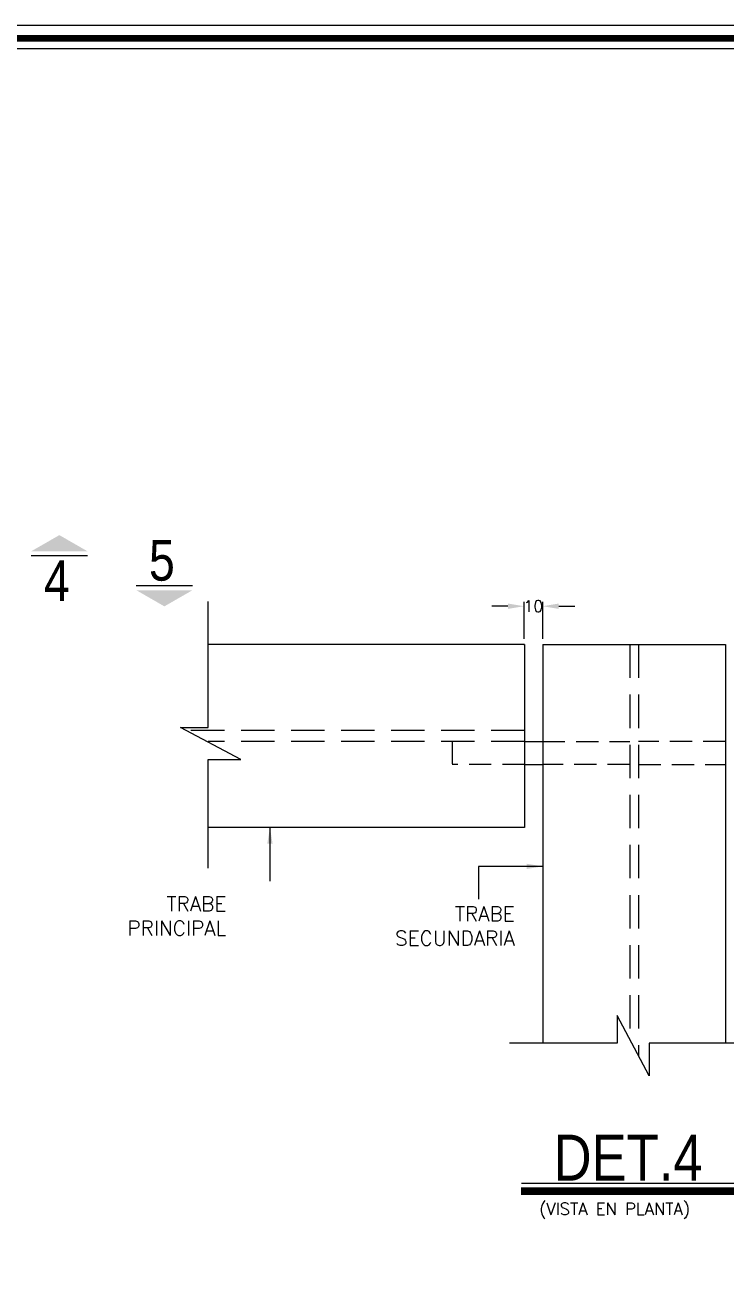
# Model space of a CAD drawing. Header units: millimetres. Extents: x -478 to -58, y -79 to 80.
# Drawn here: x -378.43 to -370.55, y 53.45 to 67.5 of the extents above; entities that cross this region are included whole.
import ezdxf

# ---------------------------------------------------------------- set-up
doc = ezdxf.new("R2010")
doc.units = ezdxf.units.MM
doc.header["$MEASUREMENT"] = 0
doc.linetypes.add('DASHED2', pattern=[0.375, 0.25, -0.125])
doc.layers.get('Defpoints').update_dxf_attribs({"color": 71})
for name, color, linetype in [('cimentacion', 2, 'Continuous'), ('L1', 1, 'Continuous'), ('texto', 5, 'Continuous')]:
    doc.layers.add(name, color=color, linetype=linetype)
doc.styles.add('GRAN', font='swissck.ttf', dxfattribs={"height": 0.3})
doc.styles.add('PEQ', font='simplex.shx', dxfattribs={"height": 0.09})
doc.styles.add('ROMANS', font='simplex.shx')
doc.dimstyles.new('STANDARD$0', dxfattribs={"dimtxt": 0.135, "dimasz": 0.095, "dimexe": 0.09, "dimexo": 0.05, "dimgap": 0.09, "dimtad": 0, "dimtih": 1, "dimtoh": 1, "dimdec": 0, "dimlfac": 100, "dimzin": 0, "dimdsep": 46, "dimtxsty": 'ROMANS', "dimcen": 0.09, "dimclrd": 1, "dimclre": 1, "dimclrt": 5, "dimadec": 0, "dimazin": 0, "dimtfac": 1, "dimtdec": 0, "dimtofl": 0, "dimtmove": 0, "dimatfit": 1, "dimfxl": 1, "dimtolj": 1, "dimtzin": 0, "dimarcsym": 0})
doc.dimstyles.new('STANDARD$7', dxfattribs={"dimtxt": 0.6, "dimasz": 0.09, "dimexe": 0.18, "dimexo": 0.0625, "dimgap": 0.09, "dimtad": 0, "dimtih": 1, "dimtoh": 1, "dimzin": 0, "dimdsep": 46, "dimtxsty": 'PEQ', "dimcen": 0.09, "dimclrd": 1, "dimclre": 1, "dimadec": 0, "dimazin": 0, "dimtfac": 1, "dimtdec": 4, "dimtofl": 0, "dimtmove": 0, "dimatfit": 1, "dimfxl": 1, "dimtolj": 1, "dimtzin": 0, "dimarcsym": 0})

# ---------------------------------------------------------------- blocks, each defined once
blk = doc.blocks.new('*D166')
at = {"layer": 'Defpoints', "color": 0}
for p in [(-372.613, 60.973), (-372.823, 60.542), (-372.613, 60.542)]:
    blk.add_point(p, dxfattribs=at)
at = {"layer": 'texto', "color": 1, "lineweight": -2}
for p, q in [((-373.003, 60.973), (-373.183, 60.973)), ((-372.823, 60.605), (-372.823, 61.023)), ((-372.613, 60.605), (-372.613, 61.023)), ((-372.433, 60.973), (-372.253, 60.973))]:
    blk.add_line(p, q, dxfattribs=at)
at = {"layer": 'texto', "color": 1}
for points in [[(-373.003, 61.003), (-373.003, 60.943), (-372.823, 60.973)], [(-372.433, 61.003), (-372.433, 60.943), (-372.613, 60.973)]]:
    blk.add_solid(points, dxfattribs=at)
at = {"layer": 'texto', "insert": (-372.718, 60.973), "char_height": 0.09, "attachment_point": 5, "style": 'PEQ'}
blk.add_mtext('\\A1;{\\H1.4444x;10}', dxfattribs=at)

msp = doc.modelspace()

# ---------------------------------------------------------------- linework, layer by layer
at = {"layer": 'cimentacion', "linetype": 'DASHED2', "ltscale": 1.5}
for p, q in [((-371.63436, 60.54221), (-371.63436, 56.10896)), ((-371.53675, 60.54221), (-371.53675, 55.92517)), ((-372.81591, 59.57724), (-376.61836, 59.57724)), ((-372.81591, 59.45319), (-376.37267, 59.45319))]:
    msp.add_line(p, q, dxfattribs=at)
at = {"layer": 'cimentacion', "linetype": 'DASHED2'}
for p, q in [((-373.62937, 59.45319), (-373.62937, 59.19491)), ((-372.61255, 59.45319), (-371.63436, 59.45319)), ((-370.55856, 59.45319), (-371.53675, 59.45319)), ((-372.81591, 59.19491), (-373.62937, 59.19491)), ((-371.63436, 59.19491), (-372.61255, 59.19491)), ((-371.53675, 59.19491), (-370.55856, 59.19491))]:
    msp.add_line(p, q, dxfattribs=at)
at = {"layer": 'L1'}
for p, q in [((-376.37267, 59.6113), (-376.37267, 61.02579)), ((-372.82324, 60.54221), (-372.81591, 60.54221)), ((-376.00377, 59.25081), (-376.68248, 59.6113)), ((-376.68248, 59.6113), (-376.37267, 59.6113)), ((-376.37267, 58.03181), (-376.37267, 59.25081)), ((-376.37267, 59.25081), (-376.00377, 59.25081)), ((-371.41633, 55.69845), (-371.77681, 56.37716)), ((-371.77681, 56.37716), (-371.77681, 56.06735)), ((-371.77681, 56.06735), (-372.98768, 56.06735)), ((-370.16445, 56.06735), (-371.41633, 56.06735)), ((-371.41633, 56.06735), (-371.41633, 55.69845))]:
    msp.add_line(p, q, dxfattribs=at)
at = {"layer": 'texto'}
for p, q in [((-377.729, 61.54046), (-378.36113, 61.54046)), ((-376.54872, 61.2021), (-377.18085, 61.2021)), ((-372.81591, 60.54221), (-376.37267, 60.54221)), ((-372.81591, 60.54221), (-372.81591, 58.48822)), ((-372.61255, 60.54221), (-372.61255, 56.06735)), ((-372.61255, 60.54221), (-370.55856, 60.54221)), ((-370.55856, 60.54221), (-370.55856, 56.06735)), ((-372.81591, 59.45319), (-372.61255, 59.45319)), ((-372.81591, 59.19491), (-372.61255, 59.19491)), ((-372.81591, 58.48822), (-376.37267, 58.48822)), ((-370.45538, 54.48879), (-372.851, 54.48879))]:
    msp.add_line(p, q, dxfattribs=at)
at = {"layer": 'texto', "color": 7}
msp.add_lwpolyline([(-391.25023, 1.65615), (-391.25023, 67.49957), (-347.75458, 67.49957), (-347.75458, 1.65615)], close=True, dxfattribs=at)
at = {"layer": 'texto', "const_width": 0.07718}
msp.add_lwpolyline([(-391.102, 66.46207), (-391.102, 2.74941, 0.41421356), (-390.21449, 1.86189), (-348.79208, 1.86189, 0.41421356), (-347.90457, 2.74941), (-347.90457, 66.46207, 0.41421356), (-348.79208, 67.34958), (-390.21449, 67.34958, 0.41421356)], format="xyb", close=True, dxfattribs=at)
at = {"layer": 'texto'}
msp.add_lwpolyline([(-390.98624, 66.46207), (-390.98624, 2.74941, 0.41421356), (-390.21449, 1.97766), (-348.79208, 1.97766, 0.41421356), (-348.02033, 2.74941), (-348.02033, 66.46207, 0.41421356), (-348.79208, 67.23382), (-390.21449, 67.23382, 0.41421356)], format="xyb", close=True, dxfattribs=at)
at = {"layer": 'texto', "const_width": 0.08694}
msp.add_lwpolyline([(-370.46415, 54.40373), (-372.8582, 54.40373)], dxfattribs=at)
at = {"layer": 'texto'}
for points in [[(-377.729, 61.58983), (-378.04506, 61.77127), (-378.36113, 61.58983)], [(-376.54872, 61.15273), (-376.86478, 60.97128), (-377.18085, 61.15273)]]:
    msp.add_solid(points, dxfattribs=at)

# ---------------------------------------------------------------- texts
at = {"layer": 'texto', "style": 'GRAN'}
for s, height, p in [('5', 0.4568, (-377.03842, 61.26045)), ('4', 0.4568, (-378.2187, 61.03064)), ('DET.4', 0.515975, (-372.49049, 54.52278))]:
    msp.add_text(s, height=height, dxfattribs=at).set_placement(p)
at = {"layer": 'texto', "char_height": 0.16524, "attachment_point": 6, "style": 'PEQ'}
for s, insert in [('\\A1;TRABE \\PPRINCIPAL', (-376.16911, 57.49424)), ('\\A1;TRABE \\PSECUNDARIA', (-372.92714, 57.38179))]:
    msp.add_mtext(s, dxfattribs=dict(at, insert=insert))
at = {"layer": 'texto', "insert": (-373.12035, 54.18289), "char_height": 0.135, "width": 2.4603267, "attachment_point": 4, "style": 'PEQ'}
msp.add_mtext('\\pi0.46747;(VISTA EN PLANTA)', dxfattribs=at)

# ---------------------------------------------------------------- dimensions: what is measured, and where the dimension line sits
at = {"layer": 'texto'}
dim = msp.add_linear_dim(base=(-372.61255, 60.97313), p1=(-372.82324, 60.54221), p2=(-372.61255, 60.54221), angle=180, text='{\\H1.4444x;10}', dimstyle='STANDARD$0', override={"dimtxt": 0.135, "dimasz": 0.18, "dimexe": 0.05, "dimexo": 0.0625, "dimgap": 0.03, "dimtxsty": 'PEQ', "dimclrt": 256}, dxfattribs=at)
dim.commit()
dim.dimension.update_dxf_attribs({"geometry": '*D166', "text_midpoint": (-372.71789, 60.97313), "dimtype": 160})

# ---------------------------------------------------------------- leaders
for points in [[(-375.67834, 58.48822), (-375.67834, 57.8871)], [(-372.61255, 58.05139), (-373.33512, 58.05139), (-373.33512, 57.68244)]]:
    msp.add_leader(points, dimstyle='STANDARD$7', override={"dimtxt": 0.135, "dimasz": 0.18, "dimexe": 0.05, "dimgap": 0.03, "dimdec": 0, "dimlfac": 100, "dimclrt": 256, "dimtdec": 0}, dxfattribs=at)

doc.saveas('drawing.dxf')
